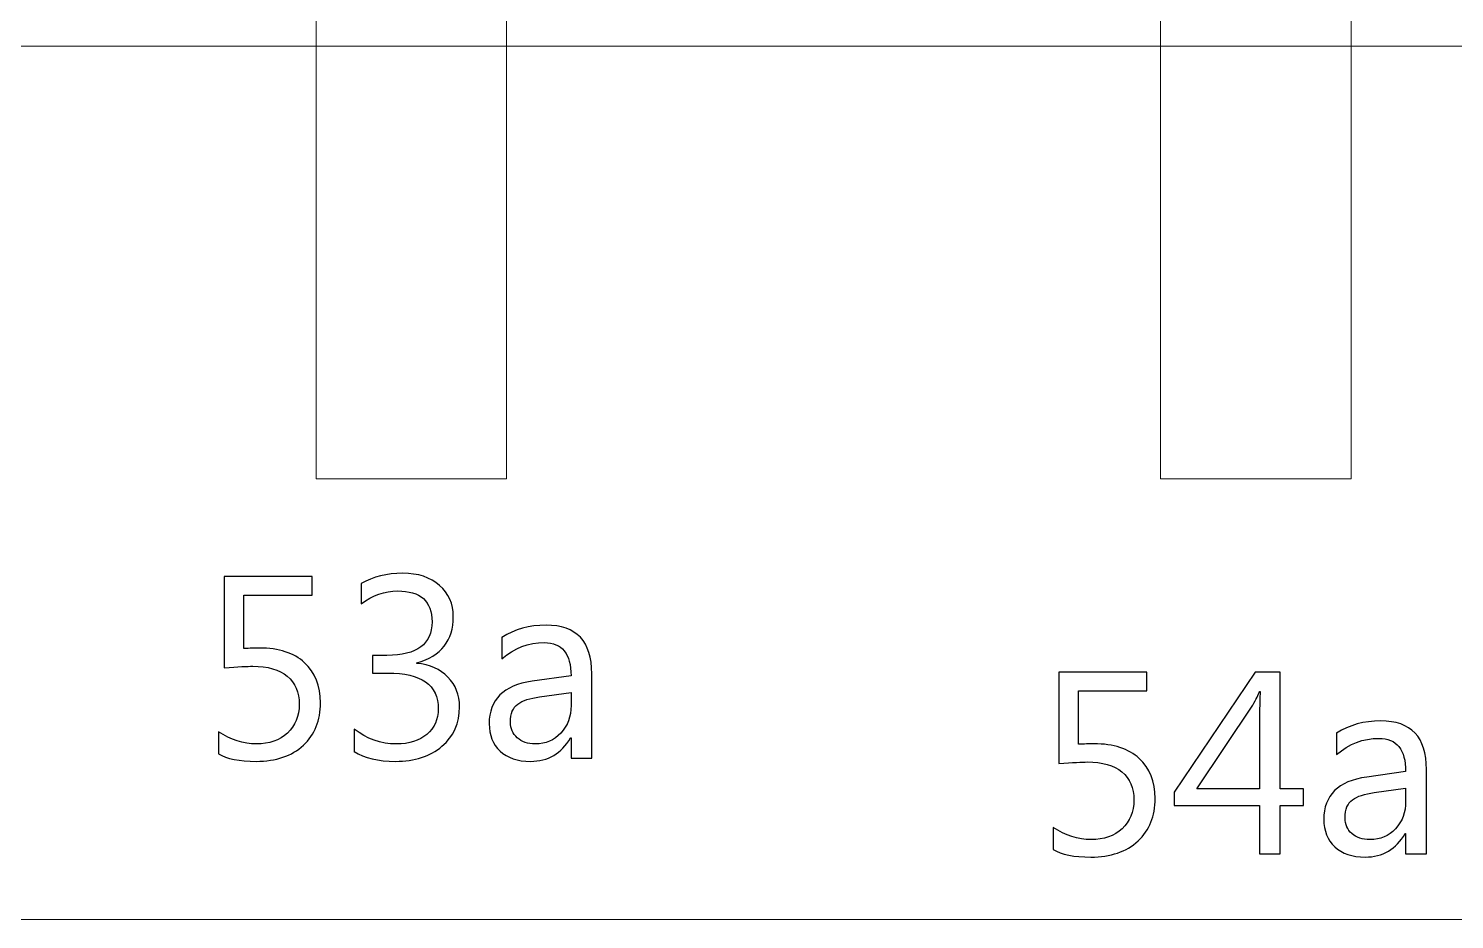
# Model space of a CAD drawing. Header units: centimetres. Extents: x -19.4 to 19.9, y -26.5 to 22.7.
# Drawn here: x -2.391 to -0.068, y 19.805 to 21.257 of the extents above; entities that cross this region are included whole.
import ezdxf

# ---------------------------------------------------------------- set-up
doc = ezdxf.new("R2010")
doc.units = ezdxf.units.CM
doc.header["$MEASUREMENT"] = 0
doc.layers.add('Camada 1', color=7, linetype='Continuous')

msp = doc.modelspace()

# ---------------------------------------------------------------- linework, layer by layer
at = {"layer": 'Camada 1', "color": 7, "lineweight": 9}
for points in [[(-1.92251, 20.52374), (-1.61237, 20.52374), (-1.61237, 21.94334), (-1.92251, 21.94334), (-1.92251, 20.52374)], [(-0.54651, 20.52374), (-0.23637, 20.52374), (-0.23637, 21.94334), (-0.54651, 21.94334), (-0.54651, 20.52374)]]:
    msp.add_lwpolyline(points, close=True, dxfattribs=at)
for points in [[(-5.71413, 22.67052), (-5.71413, 22.67052), (2.17639, 22.67048), (2.17639, 22.67048), (2.17639, 22.67048), (2.17639, 22.67048), (2.17639, 19.8054), (2.17639, 19.8054), (2.17639, 19.8054), (2.17639, 19.8054), (-5.71413, 19.80566), (-5.71413, 19.80566), (-5.71413, 19.80566), (-5.71413, 19.80566), (-5.71413, 22.67052), (-5.71413, 22.67052)], [(-5.71413, 21.22868), (-5.71413, 21.22868), (2.17639, 21.22866), (2.17639, 21.22866), (2.17639, 21.22866), (2.17639, 21.22866), (2.17639, 19.8054), (2.17639, 19.8054), (2.17639, 19.8054), (2.17639, 19.8054), (-5.71413, 19.80553), (-5.71413, 19.80553), (-5.71413, 19.80553), (-5.71413, 19.80553), (-5.71413, 21.22868), (-5.71413, 21.22868)]]:
    msp.add_open_spline(points, degree=3, knots=[0, 0, 0, 0, 0.2, 0.2, 0.2, 0.2, 0.4, 0.4, 0.4, 0.4, 0.6, 0.6, 0.6, 0.6, 1, 1, 1, 1], dxfattribs=at)
at = {"layer": 'Camada 1', "color": 7}
for points, knots in [([(-2.08178, 20.0754), (-2.08178, 20.0754), (-2.08178, 20.11138), (-2.08178, 20.11138), (-2.08178, 20.11138), (-2.06153, 20.09812), (-2.04093, 20.09148), (-2.01998, 20.09148), (-2.01998, 20.09148), (-1.99902, 20.09148), (-1.98216, 20.09741), (-1.96932, 20.10926), (-1.96932, 20.10926), (-1.95654, 20.12105), (-1.95012, 20.13678), (-1.95012, 20.15633), (-1.95012, 20.15633), (-1.95012, 20.17573), (-1.95669, 20.1909), (-1.96974, 20.20176), (-1.96974, 20.20176), (-1.98286, 20.21263), (-2.00156, 20.21806), (-2.02597, 20.21806), (-2.02597, 20.21806), (-2.03423, 20.21806), (-2.04975, 20.21722), (-2.07247, 20.21559), (-2.07247, 20.21559), (-2.07247, 20.21559), (-2.07247, 20.36454), (-2.07247, 20.36454), (-2.07247, 20.36454), (-2.07247, 20.36454), (-1.92896, 20.36454), (-1.92896, 20.36454), (-1.92896, 20.36454), (-1.92896, 20.36454), (-1.92896, 20.33406), (-1.92896, 20.33406), (-1.92896, 20.33406), (-1.92896, 20.33406), (-2.0403, 20.33406), (-2.0403, 20.33406), (-2.0403, 20.33406), (-2.0403, 20.33406), (-2.0403, 20.24685), (-2.0403, 20.24685), (-2.0403, 20.24685), (-2.03119, 20.24741), (-2.0228, 20.2477), (-2.01504, 20.2477), (-2.01504, 20.2477), (-1.98336, 20.2477), (-1.9588, 20.23972), (-1.94145, 20.22385), (-1.94145, 20.22385), (-1.92409, 20.20797), (-1.91541, 20.18617), (-1.91541, 20.15851), (-1.91541, 20.15851), (-1.91541, 20.12987), (-1.92472, 20.10679), (-1.94342, 20.08937), (-1.94342, 20.08937), (-1.96212, 20.07187), (-1.9878, 20.06312), (-2.02033, 20.06312), (-2.02033, 20.06312), (-2.04777, 20.06312), (-2.06824, 20.06721), (-2.08178, 20.0754)], [0, 0, 0, 0, 0.0526316, 0.0526316, 0.0526316, 0.0526316, 0.1052632, 0.1052632, 0.1052632, 0.1052632, 0.1578947, 0.1578947, 0.1578947, 0.1578947, 0.2105263, 0.2105263, 0.2105263, 0.2105263, 0.2631579, 0.2631579, 0.2631579, 0.2631579, 0.3157895, 0.3157895, 0.3157895, 0.3157895, 0.3684211, 0.3684211, 0.3684211, 0.3684211, 0.4210526, 0.4210526, 0.4210526, 0.4210526, 0.4736842, 0.4736842, 0.4736842, 0.4736842, 0.5263158, 0.5263158, 0.5263158, 0.5263158, 0.5789474, 0.5789474, 0.5789474, 0.5789474, 0.6315789, 0.6315789, 0.6315789, 0.631579, 0.6842105, 0.6842105, 0.6842105, 0.6842105, 0.7368421, 0.7368421, 0.7368421, 0.7368421, 0.7894737, 0.7894737, 0.7894737, 0.7894737, 0.8421053, 0.8421053, 0.8421053, 0.8421053, 0.8947368, 0.8947368, 0.8947368, 0.8947369, 1, 1, 1, 1]), ([(-1.86038, 20.07921), (-1.86038, 20.07921), (-1.86038, 20.11561), (-1.86038, 20.11561), (-1.86038, 20.11561), (-1.84013, 20.09953), (-1.8172, 20.09148), (-1.79172, 20.09148), (-1.79172, 20.09148), (-1.77098, 20.09148), (-1.75447, 20.09663), (-1.74212, 20.10701), (-1.74212, 20.10701), (-1.72978, 20.11738), (-1.72364, 20.13135), (-1.72364, 20.14885), (-1.72364, 20.14885), (-1.72364, 20.18765), (-1.75115, 20.20706), (-1.80612, 20.20706), (-1.80612, 20.20706), (-1.80612, 20.20706), (-1.83074, 20.20706), (-1.83074, 20.20706), (-1.83074, 20.20706), (-1.83074, 20.20706), (-1.83074, 20.23584), (-1.83074, 20.23584), (-1.83074, 20.23584), (-1.83074, 20.23584), (-1.80732, 20.23584), (-1.80732, 20.23584), (-1.80732, 20.23584), (-1.75828, 20.23584), (-1.7338, 20.25405), (-1.7338, 20.29038), (-1.7338, 20.29038), (-1.7338, 20.32404), (-1.7525, 20.34083), (-1.78989, 20.34083), (-1.78989, 20.34083), (-1.81077, 20.34083), (-1.83046, 20.33378), (-1.84895, 20.31966), (-1.84895, 20.31966), (-1.84895, 20.31966), (-1.84895, 20.35268), (-1.84895, 20.35268), (-1.84895, 20.35268), (-1.8299, 20.36397), (-1.80739, 20.36962), (-1.78149, 20.36962), (-1.78149, 20.36962), (-1.75652, 20.36962), (-1.73655, 20.36299), (-1.72152, 20.34979), (-1.72152, 20.34979), (-1.70656, 20.33653), (-1.69908, 20.31959), (-1.69908, 20.29892), (-1.69908, 20.29892), (-1.69908, 20.2599), (-1.71891, 20.23478), (-1.75863, 20.22364), (-1.75863, 20.22364), (-1.75863, 20.22364), (-1.75863, 20.22279), (-1.75863, 20.22279), (-1.75863, 20.22279), (-1.73733, 20.22074), (-1.72039, 20.21326), (-1.70783, 20.20035), (-1.70783, 20.20035), (-1.6952, 20.18744), (-1.68892, 20.17135), (-1.68892, 20.15209), (-1.68892, 20.15209), (-1.68892, 20.12542), (-1.69845, 20.10397), (-1.71757, 20.0876), (-1.71757, 20.0876), (-1.73669, 20.0713), (-1.76188, 20.06312), (-1.79314, 20.06312), (-1.79314, 20.06312), (-1.82129, 20.06312), (-1.84372, 20.06848), (-1.86038, 20.07921)], [0, 0, 0, 0, 0.0434783, 0.0434783, 0.0434783, 0.0434783, 0.0869565, 0.0869565, 0.0869565, 0.0869565, 0.1304348, 0.1304348, 0.1304348, 0.1304348, 0.173913, 0.173913, 0.173913, 0.1739131, 0.2173913, 0.2173913, 0.2173913, 0.2173913, 0.2608696, 0.2608696, 0.2608696, 0.2608696, 0.3043478, 0.3043478, 0.3043478, 0.3043478, 0.3478261, 0.3478261, 0.3478261, 0.3478261, 0.3913043, 0.3913043, 0.3913043, 0.3913044, 0.4347826, 0.4347826, 0.4347826, 0.4347826, 0.4782609, 0.4782609, 0.4782609, 0.4782609, 0.5217391, 0.5217391, 0.5217391, 0.5217391, 0.5652174, 0.5652174, 0.5652174, 0.5652174, 0.6086957, 0.6086957, 0.6086957, 0.6086957, 0.6521739, 0.6521739, 0.6521739, 0.6521739, 0.6956522, 0.6956522, 0.6956522, 0.6956522, 0.7391304, 0.7391304, 0.7391304, 0.7391304, 0.7826087, 0.7826087, 0.7826087, 0.7826087, 0.826087, 0.826087, 0.826087, 0.826087, 0.8695652, 0.8695652, 0.8695652, 0.8695652, 0.9130435, 0.9130435, 0.9130435, 0.9130435, 1, 1, 1, 1]), ([(-1.47344, 20.0682), (-1.47344, 20.0682), (-1.50731, 20.0682), (-1.50731, 20.0682), (-1.50731, 20.0682), (-1.50731, 20.0682), (-1.50731, 20.10129), (-1.50731, 20.10129), (-1.50731, 20.10129), (-1.50731, 20.10129), (-1.50816, 20.10129), (-1.50816, 20.10129), (-1.50816, 20.10129), (-1.5229, 20.07582), (-1.54456, 20.06312), (-1.57328, 20.06312), (-1.57328, 20.06312), (-1.59438, 20.06312), (-1.61089, 20.06869), (-1.62281, 20.07991), (-1.62281, 20.07991), (-1.63474, 20.09106), (-1.64066, 20.10588), (-1.64066, 20.12436), (-1.64066, 20.12436), (-1.64066, 20.16395), (-1.61738, 20.18702), (-1.57081, 20.19351), (-1.57081, 20.19351), (-1.57081, 20.19351), (-1.50731, 20.2024), (-1.50731, 20.2024), (-1.50731, 20.2024), (-1.50731, 20.23852), (-1.52185, 20.25659), (-1.55091, 20.25659), (-1.55091, 20.25659), (-1.57639, 20.25659), (-1.59939, 20.24784), (-1.61992, 20.23034), (-1.61992, 20.23034), (-1.61992, 20.23034), (-1.61992, 20.26505), (-1.61992, 20.26505), (-1.61992, 20.26505), (-1.59911, 20.27832), (-1.57519, 20.28495), (-1.54802, 20.28495), (-1.54802, 20.28495), (-1.49828, 20.28495), (-1.47344, 20.25863), (-1.47344, 20.20593), (-1.47344, 20.20593), (-1.47344, 20.20593), (-1.47344, 20.0682), (-1.47344, 20.0682)], [0, 0, 0, 0, 0.0666667, 0.0666667, 0.0666667, 0.0666667, 0.1333333, 0.1333333, 0.1333333, 0.1333333, 0.2, 0.2, 0.2, 0.2, 0.2666667, 0.2666667, 0.2666667, 0.2666667, 0.3333333, 0.3333333, 0.3333333, 0.3333333, 0.4, 0.4, 0.4, 0.4, 0.4666667, 0.4666667, 0.4666667, 0.4666667, 0.5333333, 0.5333333, 0.5333333, 0.5333333, 0.6, 0.6, 0.6, 0.6, 0.6666667, 0.6666667, 0.6666667, 0.6666667, 0.7333333, 0.7333333, 0.7333333, 0.7333333, 0.8, 0.8, 0.8, 0.8, 0.8666667, 0.8666667, 0.8666667, 0.8666667, 1, 1, 1, 1]), ([(-0.72178, 19.9194), (-0.72178, 19.9194), (-0.72178, 19.95538), (-0.72178, 19.95538), (-0.72178, 19.95538), (-0.70153, 19.94212), (-0.68093, 19.93548), (-0.65998, 19.93548), (-0.65998, 19.93548), (-0.63902, 19.93548), (-0.62216, 19.94141), (-0.60932, 19.95326), (-0.60932, 19.95326), (-0.59654, 19.96505), (-0.59012, 19.98078), (-0.59012, 20.00033), (-0.59012, 20.00033), (-0.59012, 20.01973), (-0.59669, 20.0349), (-0.60974, 20.04576), (-0.60974, 20.04576), (-0.62286, 20.05663), (-0.64156, 20.06206), (-0.66597, 20.06206), (-0.66597, 20.06206), (-0.67423, 20.06206), (-0.68975, 20.06122), (-0.71247, 20.05959), (-0.71247, 20.05959), (-0.71247, 20.05959), (-0.71247, 20.20854), (-0.71247, 20.20854), (-0.71247, 20.20854), (-0.71247, 20.20854), (-0.56896, 20.20854), (-0.56896, 20.20854), (-0.56896, 20.20854), (-0.56896, 20.20854), (-0.56896, 20.17806), (-0.56896, 20.17806), (-0.56896, 20.17806), (-0.56896, 20.17806), (-0.6803, 20.17806), (-0.6803, 20.17806), (-0.6803, 20.17806), (-0.6803, 20.17806), (-0.6803, 20.09085), (-0.6803, 20.09085), (-0.6803, 20.09085), (-0.67119, 20.09141), (-0.6628, 20.0917), (-0.65504, 20.0917), (-0.65504, 20.0917), (-0.62336, 20.0917), (-0.5988, 20.08372), (-0.58145, 20.06785), (-0.58145, 20.06785), (-0.56409, 20.05197), (-0.55541, 20.03017), (-0.55541, 20.00251), (-0.55541, 20.00251), (-0.55541, 19.97387), (-0.56472, 19.95079), (-0.58342, 19.93337), (-0.58342, 19.93337), (-0.60212, 19.91587), (-0.6278, 19.90712), (-0.66033, 19.90712), (-0.66033, 19.90712), (-0.68777, 19.90712), (-0.70824, 19.91121), (-0.72178, 19.9194)], [0, 0, 0, 0, 0.0526316, 0.0526316, 0.0526316, 0.0526316, 0.1052632, 0.1052632, 0.1052632, 0.1052632, 0.1578947, 0.1578947, 0.1578947, 0.1578947, 0.2105263, 0.2105263, 0.2105263, 0.2105263, 0.2631579, 0.2631579, 0.2631579, 0.2631579, 0.3157895, 0.3157895, 0.3157895, 0.3157895, 0.3684211, 0.3684211, 0.3684211, 0.3684211, 0.4210526, 0.4210526, 0.4210526, 0.4210526, 0.4736842, 0.4736842, 0.4736842, 0.4736842, 0.5263158, 0.5263158, 0.5263158, 0.5263158, 0.5789474, 0.5789474, 0.5789474, 0.5789474, 0.6315789, 0.6315789, 0.6315789, 0.631579, 0.6842105, 0.6842105, 0.6842105, 0.6842105, 0.7368421, 0.7368421, 0.7368421, 0.7368421, 0.7894737, 0.7894737, 0.7894737, 0.7894737, 0.8421053, 0.8421053, 0.8421053, 0.8421053, 0.8947368, 0.8947368, 0.8947368, 0.8947369, 1, 1, 1, 1]), ([(-0.31368, 19.99094), (-0.31368, 19.99094), (-0.35178, 19.99094), (-0.35178, 19.99094), (-0.35178, 19.99094), (-0.35178, 19.99094), (-0.35178, 19.9122), (-0.35178, 19.9122), (-0.35178, 19.9122), (-0.35178, 19.9122), (-0.38523, 19.9122), (-0.38523, 19.9122), (-0.38523, 19.9122), (-0.38523, 19.9122), (-0.38523, 19.99094), (-0.38523, 19.99094), (-0.38523, 19.99094), (-0.38523, 19.99094), (-0.52451, 19.99094), (-0.52451, 19.99094), (-0.52451, 19.99094), (-0.52451, 19.99094), (-0.52451, 20.0131), (-0.52451, 20.0131), (-0.52451, 20.0131), (-0.52451, 20.0131), (-0.39264, 20.20854), (-0.39264, 20.20854), (-0.39264, 20.20854), (-0.39264, 20.20854), (-0.35178, 20.20854), (-0.35178, 20.20854), (-0.35178, 20.20854), (-0.35178, 20.20854), (-0.35178, 20.01846), (-0.35178, 20.01846), (-0.35178, 20.01846), (-0.35178, 20.01846), (-0.31368, 20.01846), (-0.31368, 20.01846), (-0.31368, 20.01846), (-0.31368, 20.01846), (-0.31368, 19.99094), (-0.31368, 19.99094)], [0, 0, 0, 0, 0.0833333, 0.0833333, 0.0833333, 0.0833333, 0.1666667, 0.1666667, 0.1666667, 0.1666667, 0.25, 0.25, 0.25, 0.25, 0.3333333, 0.3333333, 0.3333333, 0.3333333, 0.4166667, 0.4166667, 0.4166667, 0.4166667, 0.5, 0.5, 0.5, 0.5, 0.5833333, 0.5833333, 0.5833333, 0.5833333, 0.6666667, 0.6666667, 0.6666667, 0.6666667, 0.75, 0.75, 0.75, 0.75, 0.8333333, 0.8333333, 0.8333333, 0.8333333, 1, 1, 1, 1]), ([(-1.50731, 20.17531), (-1.50731, 20.17531), (-1.55839, 20.16825), (-1.55839, 20.16825), (-1.55839, 20.16825), (-1.57413, 20.16606), (-1.58598, 20.16211), (-1.59395, 20.15654), (-1.59395, 20.15654), (-1.60193, 20.15089), (-1.60595, 20.14101), (-1.60595, 20.12676), (-1.60595, 20.12676), (-1.60595, 20.11639), (-1.60228, 20.10792), (-1.59487, 20.10136), (-1.59487, 20.10136), (-1.58753, 20.0948), (-1.57766, 20.09148), (-1.56545, 20.09148), (-1.56545, 20.09148), (-1.54859, 20.09148), (-1.53469, 20.09741), (-1.52375, 20.10919), (-1.52375, 20.10919), (-1.51281, 20.12105), (-1.50731, 20.136), (-1.50731, 20.15414), (-1.50731, 20.15414), (-1.50731, 20.15414), (-1.50731, 20.17531), (-1.50731, 20.17531)], [0, 0, 0, 0, 0.1111111, 0.1111111, 0.1111111, 0.1111111, 0.2222222, 0.2222222, 0.2222222, 0.2222222, 0.3333333, 0.3333333, 0.3333333, 0.3333333, 0.4444444, 0.4444444, 0.4444444, 0.4444445, 0.5555556, 0.5555556, 0.5555556, 0.5555556, 0.6666667, 0.6666667, 0.6666667, 0.6666667, 0.7777778, 0.7777778, 0.7777778, 0.7777778, 1, 1, 1, 1]), ([(-0.38523, 20.01846), (-0.38523, 20.01846), (-0.38523, 20.14652), (-0.38523, 20.14652), (-0.38523, 20.14652), (-0.38523, 20.15562), (-0.38495, 20.16585), (-0.38438, 20.17714), (-0.38438, 20.17714), (-0.38438, 20.17714), (-0.38523, 20.17714), (-0.38523, 20.17714), (-0.38523, 20.17714), (-0.38713, 20.17213), (-0.39094, 20.16458), (-0.39659, 20.15442), (-0.39659, 20.15442), (-0.39659, 20.15442), (-0.48775, 20.01846), (-0.48775, 20.01846), (-0.48775, 20.01846), (-0.48775, 20.01846), (-0.38523, 20.01846), (-0.38523, 20.01846)], [0, 0, 0, 0, 0.1428571, 0.1428571, 0.1428571, 0.1428572, 0.2857143, 0.2857143, 0.2857143, 0.2857143, 0.4285714, 0.4285714, 0.4285714, 0.4285714, 0.5714286, 0.5714286, 0.5714286, 0.5714286, 0.7142857, 0.7142857, 0.7142857, 0.7142857, 1, 1, 1, 1]), ([(-0.11344, 19.9122), (-0.11344, 19.9122), (-0.14731, 19.9122), (-0.14731, 19.9122), (-0.14731, 19.9122), (-0.14731, 19.9122), (-0.14731, 19.94529), (-0.14731, 19.94529), (-0.14731, 19.94529), (-0.14731, 19.94529), (-0.14816, 19.94529), (-0.14816, 19.94529), (-0.14816, 19.94529), (-0.1629, 19.91982), (-0.18456, 19.90712), (-0.21328, 19.90712), (-0.21328, 19.90712), (-0.23438, 19.90712), (-0.25089, 19.91269), (-0.26281, 19.92391), (-0.26281, 19.92391), (-0.27474, 19.93506), (-0.28066, 19.94988), (-0.28066, 19.96836), (-0.28066, 19.96836), (-0.28066, 20.00795), (-0.25738, 20.03102), (-0.21081, 20.03751), (-0.21081, 20.03751), (-0.21081, 20.03751), (-0.14731, 20.0464), (-0.14731, 20.0464), (-0.14731, 20.0464), (-0.14731, 20.08252), (-0.16185, 20.10059), (-0.19091, 20.10059), (-0.19091, 20.10059), (-0.21639, 20.10059), (-0.23939, 20.09184), (-0.25992, 20.07434), (-0.25992, 20.07434), (-0.25992, 20.07434), (-0.25992, 20.10905), (-0.25992, 20.10905), (-0.25992, 20.10905), (-0.23911, 20.12232), (-0.21519, 20.12895), (-0.18802, 20.12895), (-0.18802, 20.12895), (-0.13828, 20.12895), (-0.11344, 20.10263), (-0.11344, 20.04993), (-0.11344, 20.04993), (-0.11344, 20.04993), (-0.11344, 19.9122), (-0.11344, 19.9122)], [0, 0, 0, 0, 0.0666667, 0.0666667, 0.0666667, 0.0666667, 0.1333333, 0.1333333, 0.1333333, 0.1333333, 0.2, 0.2, 0.2, 0.2, 0.2666667, 0.2666667, 0.2666667, 0.2666667, 0.3333333, 0.3333333, 0.3333333, 0.3333333, 0.4, 0.4, 0.4, 0.4, 0.4666667, 0.4666667, 0.4666667, 0.4666667, 0.5333333, 0.5333333, 0.5333333, 0.5333333, 0.6, 0.6, 0.6, 0.6, 0.6666667, 0.6666667, 0.6666667, 0.6666667, 0.7333333, 0.7333333, 0.7333333, 0.7333333, 0.8, 0.8, 0.8, 0.8, 0.8666667, 0.8666667, 0.8666667, 0.8666667, 1, 1, 1, 1]), ([(-0.14731, 20.01931), (-0.14731, 20.01931), (-0.19839, 20.01225), (-0.19839, 20.01225), (-0.19839, 20.01225), (-0.21413, 20.01006), (-0.22598, 20.00611), (-0.23395, 20.00054), (-0.23395, 20.00054), (-0.24193, 19.99489), (-0.24595, 19.98501), (-0.24595, 19.97076), (-0.24595, 19.97076), (-0.24595, 19.96039), (-0.24228, 19.95192), (-0.23487, 19.94536), (-0.23487, 19.94536), (-0.22753, 19.9388), (-0.21766, 19.93548), (-0.20545, 19.93548), (-0.20545, 19.93548), (-0.18859, 19.93548), (-0.17469, 19.94141), (-0.16375, 19.95319), (-0.16375, 19.95319), (-0.15281, 19.96505), (-0.14731, 19.98), (-0.14731, 19.99814), (-0.14731, 19.99814), (-0.14731, 19.99814), (-0.14731, 20.01931), (-0.14731, 20.01931)], [0, 0, 0, 0, 0.1111111, 0.1111111, 0.1111111, 0.1111111, 0.2222222, 0.2222222, 0.2222222, 0.2222222, 0.3333333, 0.3333333, 0.3333333, 0.3333333, 0.4444444, 0.4444444, 0.4444444, 0.4444445, 0.5555556, 0.5555556, 0.5555556, 0.5555556, 0.6666667, 0.6666667, 0.6666667, 0.6666667, 0.7777778, 0.7777778, 0.7777778, 0.7777778, 1, 1, 1, 1])]:
    msp.add_open_spline(points, degree=3, knots=knots, dxfattribs=at)
at = {"layer": 'Camada 1', "color": 250, "lineweight": 9}
for points, knots in [([(-2.08178, 20.0754), (-2.08178, 20.0754), (-2.08178, 20.11138), (-2.08178, 20.11138), (-2.08178, 20.11138), (-2.06153, 20.09812), (-2.04093, 20.09148), (-2.01998, 20.09148), (-2.01998, 20.09148), (-1.99902, 20.09148), (-1.98216, 20.09741), (-1.96932, 20.10926), (-1.96932, 20.10926), (-1.95654, 20.12105), (-1.95012, 20.13678), (-1.95012, 20.15633), (-1.95012, 20.15633), (-1.95012, 20.17573), (-1.95669, 20.1909), (-1.96974, 20.20176), (-1.96974, 20.20176), (-1.98286, 20.21263), (-2.00156, 20.21806), (-2.02597, 20.21806), (-2.02597, 20.21806), (-2.03423, 20.21806), (-2.04975, 20.21722), (-2.07247, 20.21559), (-2.07247, 20.21559), (-2.07247, 20.21559), (-2.07247, 20.36454), (-2.07247, 20.36454), (-2.07247, 20.36454), (-2.07247, 20.36454), (-1.92896, 20.36454), (-1.92896, 20.36454), (-1.92896, 20.36454), (-1.92896, 20.36454), (-1.92896, 20.33406), (-1.92896, 20.33406), (-1.92896, 20.33406), (-1.92896, 20.33406), (-2.0403, 20.33406), (-2.0403, 20.33406), (-2.0403, 20.33406), (-2.0403, 20.33406), (-2.0403, 20.24685), (-2.0403, 20.24685), (-2.0403, 20.24685), (-2.03119, 20.24741), (-2.0228, 20.2477), (-2.01504, 20.2477), (-2.01504, 20.2477), (-1.98336, 20.2477), (-1.9588, 20.23972), (-1.94145, 20.22385), (-1.94145, 20.22385), (-1.92409, 20.20797), (-1.91541, 20.18617), (-1.91541, 20.15851), (-1.91541, 20.15851), (-1.91541, 20.12987), (-1.92472, 20.10679), (-1.94342, 20.08937), (-1.94342, 20.08937), (-1.96212, 20.07187), (-1.9878, 20.06312), (-2.02033, 20.06312), (-2.02033, 20.06312), (-2.04777, 20.06312), (-2.06824, 20.06721), (-2.08178, 20.0754)], [0, 0, 0, 0, 0.0526316, 0.0526316, 0.0526316, 0.0526316, 0.1052632, 0.1052632, 0.1052632, 0.1052632, 0.1578947, 0.1578947, 0.1578947, 0.1578947, 0.2105263, 0.2105263, 0.2105263, 0.2105263, 0.2631579, 0.2631579, 0.2631579, 0.2631579, 0.3157895, 0.3157895, 0.3157895, 0.3157895, 0.3684211, 0.3684211, 0.3684211, 0.3684211, 0.4210526, 0.4210526, 0.4210526, 0.4210526, 0.4736842, 0.4736842, 0.4736842, 0.4736842, 0.5263158, 0.5263158, 0.5263158, 0.5263158, 0.5789474, 0.5789474, 0.5789474, 0.5789474, 0.6315789, 0.6315789, 0.6315789, 0.631579, 0.6842105, 0.6842105, 0.6842105, 0.6842105, 0.7368421, 0.7368421, 0.7368421, 0.7368421, 0.7894737, 0.7894737, 0.7894737, 0.7894737, 0.8421053, 0.8421053, 0.8421053, 0.8421053, 0.8947368, 0.8947368, 0.8947368, 0.8947369, 1, 1, 1, 1]), ([(-1.86038, 20.07921), (-1.86038, 20.07921), (-1.86038, 20.11561), (-1.86038, 20.11561), (-1.86038, 20.11561), (-1.84013, 20.09953), (-1.8172, 20.09148), (-1.79172, 20.09148), (-1.79172, 20.09148), (-1.77098, 20.09148), (-1.75447, 20.09663), (-1.74212, 20.10701), (-1.74212, 20.10701), (-1.72978, 20.11738), (-1.72364, 20.13135), (-1.72364, 20.14885), (-1.72364, 20.14885), (-1.72364, 20.18765), (-1.75115, 20.20706), (-1.80612, 20.20706), (-1.80612, 20.20706), (-1.80612, 20.20706), (-1.83074, 20.20706), (-1.83074, 20.20706), (-1.83074, 20.20706), (-1.83074, 20.20706), (-1.83074, 20.23584), (-1.83074, 20.23584), (-1.83074, 20.23584), (-1.83074, 20.23584), (-1.80732, 20.23584), (-1.80732, 20.23584), (-1.80732, 20.23584), (-1.75828, 20.23584), (-1.7338, 20.25405), (-1.7338, 20.29038), (-1.7338, 20.29038), (-1.7338, 20.32404), (-1.7525, 20.34083), (-1.78989, 20.34083), (-1.78989, 20.34083), (-1.81077, 20.34083), (-1.83046, 20.33378), (-1.84895, 20.31966), (-1.84895, 20.31966), (-1.84895, 20.31966), (-1.84895, 20.35268), (-1.84895, 20.35268), (-1.84895, 20.35268), (-1.8299, 20.36397), (-1.80739, 20.36962), (-1.78149, 20.36962), (-1.78149, 20.36962), (-1.75652, 20.36962), (-1.73655, 20.36299), (-1.72152, 20.34979), (-1.72152, 20.34979), (-1.70656, 20.33653), (-1.69908, 20.31959), (-1.69908, 20.29892), (-1.69908, 20.29892), (-1.69908, 20.2599), (-1.71891, 20.23478), (-1.75863, 20.22364), (-1.75863, 20.22364), (-1.75863, 20.22364), (-1.75863, 20.22279), (-1.75863, 20.22279), (-1.75863, 20.22279), (-1.73733, 20.22074), (-1.72039, 20.21326), (-1.70783, 20.20035), (-1.70783, 20.20035), (-1.6952, 20.18744), (-1.68892, 20.17135), (-1.68892, 20.15209), (-1.68892, 20.15209), (-1.68892, 20.12542), (-1.69845, 20.10397), (-1.71757, 20.0876), (-1.71757, 20.0876), (-1.73669, 20.0713), (-1.76188, 20.06312), (-1.79314, 20.06312), (-1.79314, 20.06312), (-1.82129, 20.06312), (-1.84372, 20.06848), (-1.86038, 20.07921)], [0, 0, 0, 0, 0.0434783, 0.0434783, 0.0434783, 0.0434783, 0.0869565, 0.0869565, 0.0869565, 0.0869565, 0.1304348, 0.1304348, 0.1304348, 0.1304348, 0.173913, 0.173913, 0.173913, 0.1739131, 0.2173913, 0.2173913, 0.2173913, 0.2173913, 0.2608696, 0.2608696, 0.2608696, 0.2608696, 0.3043478, 0.3043478, 0.3043478, 0.3043478, 0.3478261, 0.3478261, 0.3478261, 0.3478261, 0.3913043, 0.3913043, 0.3913043, 0.3913044, 0.4347826, 0.4347826, 0.4347826, 0.4347826, 0.4782609, 0.4782609, 0.4782609, 0.4782609, 0.5217391, 0.5217391, 0.5217391, 0.5217391, 0.5652174, 0.5652174, 0.5652174, 0.5652174, 0.6086957, 0.6086957, 0.6086957, 0.6086957, 0.6521739, 0.6521739, 0.6521739, 0.6521739, 0.6956522, 0.6956522, 0.6956522, 0.6956522, 0.7391304, 0.7391304, 0.7391304, 0.7391304, 0.7826087, 0.7826087, 0.7826087, 0.7826087, 0.826087, 0.826087, 0.826087, 0.826087, 0.8695652, 0.8695652, 0.8695652, 0.8695652, 0.9130435, 0.9130435, 0.9130435, 0.9130435, 1, 1, 1, 1]), ([(-1.47344, 20.0682), (-1.47344, 20.0682), (-1.50731, 20.0682), (-1.50731, 20.0682), (-1.50731, 20.0682), (-1.50731, 20.0682), (-1.50731, 20.10129), (-1.50731, 20.10129), (-1.50731, 20.10129), (-1.50731, 20.10129), (-1.50816, 20.10129), (-1.50816, 20.10129), (-1.50816, 20.10129), (-1.5229, 20.07582), (-1.54456, 20.06312), (-1.57328, 20.06312), (-1.57328, 20.06312), (-1.59438, 20.06312), (-1.61089, 20.06869), (-1.62281, 20.07991), (-1.62281, 20.07991), (-1.63474, 20.09106), (-1.64066, 20.10588), (-1.64066, 20.12436), (-1.64066, 20.12436), (-1.64066, 20.16395), (-1.61738, 20.18702), (-1.57081, 20.19351), (-1.57081, 20.19351), (-1.57081, 20.19351), (-1.50731, 20.2024), (-1.50731, 20.2024), (-1.50731, 20.2024), (-1.50731, 20.23852), (-1.52185, 20.25659), (-1.55091, 20.25659), (-1.55091, 20.25659), (-1.57639, 20.25659), (-1.59939, 20.24784), (-1.61992, 20.23034), (-1.61992, 20.23034), (-1.61992, 20.23034), (-1.61992, 20.26505), (-1.61992, 20.26505), (-1.61992, 20.26505), (-1.59911, 20.27832), (-1.57519, 20.28495), (-1.54802, 20.28495), (-1.54802, 20.28495), (-1.49828, 20.28495), (-1.47344, 20.25863), (-1.47344, 20.20593), (-1.47344, 20.20593), (-1.47344, 20.20593), (-1.47344, 20.0682), (-1.47344, 20.0682)], [0, 0, 0, 0, 0.0666667, 0.0666667, 0.0666667, 0.0666667, 0.1333333, 0.1333333, 0.1333333, 0.1333333, 0.2, 0.2, 0.2, 0.2, 0.2666667, 0.2666667, 0.2666667, 0.2666667, 0.3333333, 0.3333333, 0.3333333, 0.3333333, 0.4, 0.4, 0.4, 0.4, 0.4666667, 0.4666667, 0.4666667, 0.4666667, 0.5333333, 0.5333333, 0.5333333, 0.5333333, 0.6, 0.6, 0.6, 0.6, 0.6666667, 0.6666667, 0.6666667, 0.6666667, 0.7333333, 0.7333333, 0.7333333, 0.7333333, 0.8, 0.8, 0.8, 0.8, 0.8666667, 0.8666667, 0.8666667, 0.8666667, 1, 1, 1, 1]), ([(-0.72178, 19.9194), (-0.72178, 19.9194), (-0.72178, 19.95538), (-0.72178, 19.95538), (-0.72178, 19.95538), (-0.70153, 19.94212), (-0.68093, 19.93548), (-0.65998, 19.93548), (-0.65998, 19.93548), (-0.63902, 19.93548), (-0.62216, 19.94141), (-0.60932, 19.95326), (-0.60932, 19.95326), (-0.59654, 19.96505), (-0.59012, 19.98078), (-0.59012, 20.00033), (-0.59012, 20.00033), (-0.59012, 20.01973), (-0.59669, 20.0349), (-0.60974, 20.04576), (-0.60974, 20.04576), (-0.62286, 20.05663), (-0.64156, 20.06206), (-0.66597, 20.06206), (-0.66597, 20.06206), (-0.67423, 20.06206), (-0.68975, 20.06122), (-0.71247, 20.05959), (-0.71247, 20.05959), (-0.71247, 20.05959), (-0.71247, 20.20854), (-0.71247, 20.20854), (-0.71247, 20.20854), (-0.71247, 20.20854), (-0.56896, 20.20854), (-0.56896, 20.20854), (-0.56896, 20.20854), (-0.56896, 20.20854), (-0.56896, 20.17806), (-0.56896, 20.17806), (-0.56896, 20.17806), (-0.56896, 20.17806), (-0.6803, 20.17806), (-0.6803, 20.17806), (-0.6803, 20.17806), (-0.6803, 20.17806), (-0.6803, 20.09085), (-0.6803, 20.09085), (-0.6803, 20.09085), (-0.67119, 20.09141), (-0.6628, 20.0917), (-0.65504, 20.0917), (-0.65504, 20.0917), (-0.62336, 20.0917), (-0.5988, 20.08372), (-0.58145, 20.06785), (-0.58145, 20.06785), (-0.56409, 20.05197), (-0.55541, 20.03017), (-0.55541, 20.00251), (-0.55541, 20.00251), (-0.55541, 19.97387), (-0.56472, 19.95079), (-0.58342, 19.93337), (-0.58342, 19.93337), (-0.60212, 19.91587), (-0.6278, 19.90712), (-0.66033, 19.90712), (-0.66033, 19.90712), (-0.68777, 19.90712), (-0.70824, 19.91121), (-0.72178, 19.9194)], [0, 0, 0, 0, 0.0526316, 0.0526316, 0.0526316, 0.0526316, 0.1052632, 0.1052632, 0.1052632, 0.1052632, 0.1578947, 0.1578947, 0.1578947, 0.1578947, 0.2105263, 0.2105263, 0.2105263, 0.2105263, 0.2631579, 0.2631579, 0.2631579, 0.2631579, 0.3157895, 0.3157895, 0.3157895, 0.3157895, 0.3684211, 0.3684211, 0.3684211, 0.3684211, 0.4210526, 0.4210526, 0.4210526, 0.4210526, 0.4736842, 0.4736842, 0.4736842, 0.4736842, 0.5263158, 0.5263158, 0.5263158, 0.5263158, 0.5789474, 0.5789474, 0.5789474, 0.5789474, 0.6315789, 0.6315789, 0.6315789, 0.631579, 0.6842105, 0.6842105, 0.6842105, 0.6842105, 0.7368421, 0.7368421, 0.7368421, 0.7368421, 0.7894737, 0.7894737, 0.7894737, 0.7894737, 0.8421053, 0.8421053, 0.8421053, 0.8421053, 0.8947368, 0.8947368, 0.8947368, 0.8947369, 1, 1, 1, 1]), ([(-0.31368, 19.99094), (-0.31368, 19.99094), (-0.35178, 19.99094), (-0.35178, 19.99094), (-0.35178, 19.99094), (-0.35178, 19.99094), (-0.35178, 19.9122), (-0.35178, 19.9122), (-0.35178, 19.9122), (-0.35178, 19.9122), (-0.38523, 19.9122), (-0.38523, 19.9122), (-0.38523, 19.9122), (-0.38523, 19.9122), (-0.38523, 19.99094), (-0.38523, 19.99094), (-0.38523, 19.99094), (-0.38523, 19.99094), (-0.52451, 19.99094), (-0.52451, 19.99094), (-0.52451, 19.99094), (-0.52451, 19.99094), (-0.52451, 20.0131), (-0.52451, 20.0131), (-0.52451, 20.0131), (-0.52451, 20.0131), (-0.39264, 20.20854), (-0.39264, 20.20854), (-0.39264, 20.20854), (-0.39264, 20.20854), (-0.35178, 20.20854), (-0.35178, 20.20854), (-0.35178, 20.20854), (-0.35178, 20.20854), (-0.35178, 20.01846), (-0.35178, 20.01846), (-0.35178, 20.01846), (-0.35178, 20.01846), (-0.31368, 20.01846), (-0.31368, 20.01846), (-0.31368, 20.01846), (-0.31368, 20.01846), (-0.31368, 19.99094), (-0.31368, 19.99094)], [0, 0, 0, 0, 0.0833333, 0.0833333, 0.0833333, 0.0833333, 0.1666667, 0.1666667, 0.1666667, 0.1666667, 0.25, 0.25, 0.25, 0.25, 0.3333333, 0.3333333, 0.3333333, 0.3333333, 0.4166667, 0.4166667, 0.4166667, 0.4166667, 0.5, 0.5, 0.5, 0.5, 0.5833333, 0.5833333, 0.5833333, 0.5833333, 0.6666667, 0.6666667, 0.6666667, 0.6666667, 0.75, 0.75, 0.75, 0.75, 0.8333333, 0.8333333, 0.8333333, 0.8333333, 1, 1, 1, 1]), ([(-1.50731, 20.17531), (-1.50731, 20.17531), (-1.55839, 20.16825), (-1.55839, 20.16825), (-1.55839, 20.16825), (-1.57413, 20.16606), (-1.58598, 20.16211), (-1.59395, 20.15654), (-1.59395, 20.15654), (-1.60193, 20.15089), (-1.60595, 20.14101), (-1.60595, 20.12676), (-1.60595, 20.12676), (-1.60595, 20.11639), (-1.60228, 20.10792), (-1.59487, 20.10136), (-1.59487, 20.10136), (-1.58753, 20.0948), (-1.57766, 20.09148), (-1.56545, 20.09148), (-1.56545, 20.09148), (-1.54859, 20.09148), (-1.53469, 20.09741), (-1.52375, 20.10919), (-1.52375, 20.10919), (-1.51281, 20.12105), (-1.50731, 20.136), (-1.50731, 20.15414), (-1.50731, 20.15414), (-1.50731, 20.15414), (-1.50731, 20.17531), (-1.50731, 20.17531)], [0, 0, 0, 0, 0.1111111, 0.1111111, 0.1111111, 0.1111111, 0.2222222, 0.2222222, 0.2222222, 0.2222222, 0.3333333, 0.3333333, 0.3333333, 0.3333333, 0.4444444, 0.4444444, 0.4444444, 0.4444445, 0.5555556, 0.5555556, 0.5555556, 0.5555556, 0.6666667, 0.6666667, 0.6666667, 0.6666667, 0.7777778, 0.7777778, 0.7777778, 0.7777778, 1, 1, 1, 1]), ([(-0.38523, 20.01846), (-0.38523, 20.01846), (-0.38523, 20.14652), (-0.38523, 20.14652), (-0.38523, 20.14652), (-0.38523, 20.15562), (-0.38495, 20.16585), (-0.38438, 20.17714), (-0.38438, 20.17714), (-0.38438, 20.17714), (-0.38523, 20.17714), (-0.38523, 20.17714), (-0.38523, 20.17714), (-0.38713, 20.17213), (-0.39094, 20.16458), (-0.39659, 20.15442), (-0.39659, 20.15442), (-0.39659, 20.15442), (-0.48775, 20.01846), (-0.48775, 20.01846), (-0.48775, 20.01846), (-0.48775, 20.01846), (-0.38523, 20.01846), (-0.38523, 20.01846)], [0, 0, 0, 0, 0.1428571, 0.1428571, 0.1428571, 0.1428572, 0.2857143, 0.2857143, 0.2857143, 0.2857143, 0.4285714, 0.4285714, 0.4285714, 0.4285714, 0.5714286, 0.5714286, 0.5714286, 0.5714286, 0.7142857, 0.7142857, 0.7142857, 0.7142857, 1, 1, 1, 1]), ([(-0.11344, 19.9122), (-0.11344, 19.9122), (-0.14731, 19.9122), (-0.14731, 19.9122), (-0.14731, 19.9122), (-0.14731, 19.9122), (-0.14731, 19.94529), (-0.14731, 19.94529), (-0.14731, 19.94529), (-0.14731, 19.94529), (-0.14816, 19.94529), (-0.14816, 19.94529), (-0.14816, 19.94529), (-0.1629, 19.91982), (-0.18456, 19.90712), (-0.21328, 19.90712), (-0.21328, 19.90712), (-0.23438, 19.90712), (-0.25089, 19.91269), (-0.26281, 19.92391), (-0.26281, 19.92391), (-0.27474, 19.93506), (-0.28066, 19.94988), (-0.28066, 19.96836), (-0.28066, 19.96836), (-0.28066, 20.00795), (-0.25738, 20.03102), (-0.21081, 20.03751), (-0.21081, 20.03751), (-0.21081, 20.03751), (-0.14731, 20.0464), (-0.14731, 20.0464), (-0.14731, 20.0464), (-0.14731, 20.08252), (-0.16185, 20.10059), (-0.19091, 20.10059), (-0.19091, 20.10059), (-0.21639, 20.10059), (-0.23939, 20.09184), (-0.25992, 20.07434), (-0.25992, 20.07434), (-0.25992, 20.07434), (-0.25992, 20.10905), (-0.25992, 20.10905), (-0.25992, 20.10905), (-0.23911, 20.12232), (-0.21519, 20.12895), (-0.18802, 20.12895), (-0.18802, 20.12895), (-0.13828, 20.12895), (-0.11344, 20.10263), (-0.11344, 20.04993), (-0.11344, 20.04993), (-0.11344, 20.04993), (-0.11344, 19.9122), (-0.11344, 19.9122)], [0, 0, 0, 0, 0.0666667, 0.0666667, 0.0666667, 0.0666667, 0.1333333, 0.1333333, 0.1333333, 0.1333333, 0.2, 0.2, 0.2, 0.2, 0.2666667, 0.2666667, 0.2666667, 0.2666667, 0.3333333, 0.3333333, 0.3333333, 0.3333333, 0.4, 0.4, 0.4, 0.4, 0.4666667, 0.4666667, 0.4666667, 0.4666667, 0.5333333, 0.5333333, 0.5333333, 0.5333333, 0.6, 0.6, 0.6, 0.6, 0.6666667, 0.6666667, 0.6666667, 0.6666667, 0.7333333, 0.7333333, 0.7333333, 0.7333333, 0.8, 0.8, 0.8, 0.8, 0.8666667, 0.8666667, 0.8666667, 0.8666667, 1, 1, 1, 1]), ([(-0.14731, 20.01931), (-0.14731, 20.01931), (-0.19839, 20.01225), (-0.19839, 20.01225), (-0.19839, 20.01225), (-0.21413, 20.01006), (-0.22598, 20.00611), (-0.23395, 20.00054), (-0.23395, 20.00054), (-0.24193, 19.99489), (-0.24595, 19.98501), (-0.24595, 19.97076), (-0.24595, 19.97076), (-0.24595, 19.96039), (-0.24228, 19.95192), (-0.23487, 19.94536), (-0.23487, 19.94536), (-0.22753, 19.9388), (-0.21766, 19.93548), (-0.20545, 19.93548), (-0.20545, 19.93548), (-0.18859, 19.93548), (-0.17469, 19.94141), (-0.16375, 19.95319), (-0.16375, 19.95319), (-0.15281, 19.96505), (-0.14731, 19.98), (-0.14731, 19.99814), (-0.14731, 19.99814), (-0.14731, 19.99814), (-0.14731, 20.01931), (-0.14731, 20.01931)], [0, 0, 0, 0, 0.1111111, 0.1111111, 0.1111111, 0.1111111, 0.2222222, 0.2222222, 0.2222222, 0.2222222, 0.3333333, 0.3333333, 0.3333333, 0.3333333, 0.4444444, 0.4444444, 0.4444444, 0.4444445, 0.5555556, 0.5555556, 0.5555556, 0.5555556, 0.6666667, 0.6666667, 0.6666667, 0.6666667, 0.7777778, 0.7777778, 0.7777778, 0.7777778, 1, 1, 1, 1])]:
    msp.add_open_spline(points, degree=3, knots=knots, dxfattribs=at)

doc.saveas('drawing.dxf')
